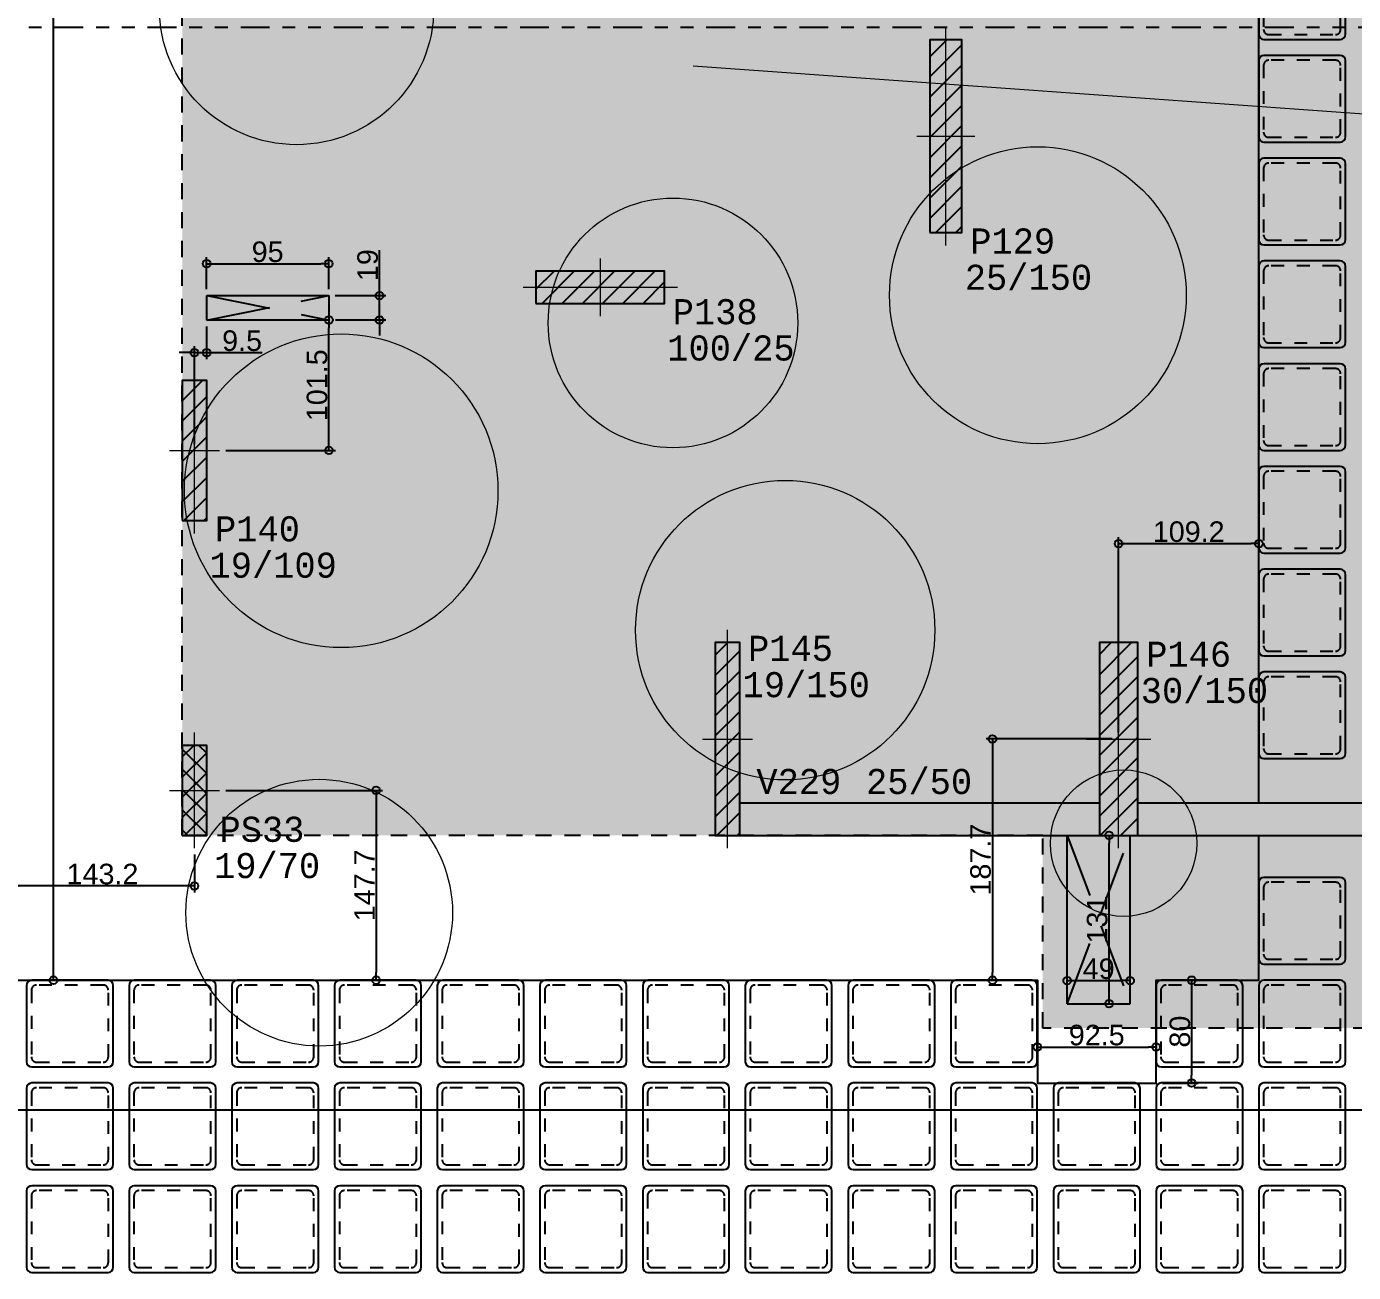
# Model space of a CAD drawing. Header units: millimetres. Extents: x -967 to 563, y -1588 to 506.
# Drawn here: x 42.95 to 53.28, y -255.88 to -246.19 of the extents above; entities that cross this region are included whole.
import ezdxf

# ---------------------------------------------------------------- set-up
doc = ezdxf.new("R2010")
doc.units = ezdxf.units.MM
for name, pattern in [('347-XXXX-ARQ-BASE-019-TÉRREO$0$HIDDEN2', [0.1875, 0.125, -0.0625]), ('CYPE_RAYAPUNTOPUNTO', [0.45, 0.225, -0.075, 0, -0.075, 0, -0.075]), ('DASHDOT', [1, 0.5, -0.25, 0, -0.25]), ('ESTILO_TQS_0001', [1, 0.7, -0.3]), ('TRAZO_HUECO', [0.75, 0.5, -0.25])]:
    doc.linetypes.add(name, pattern=pattern)
for name, color, linetype in [('1', 5, 'Continuous'), ('11', 7, 'Continuous'), ('12', 4, 'Continuous'), ('208', 13, 'Continuous'), ('237', 5, 'Continuous'), ('241', 7, 'TRAZO_HUECO'), ('251', 5, 'Continuous'), ('252', 153, 'ESTILO_TQS_0001'), ('3', 2, 'Continuous'), ('347-XXXX-ARQ-BASE-013-IMPLANTAÇÃO$0$_XREF-ARQ', 7, 'Continuous'), ('347-XXXX-ARQ-BASE-019-TÉRREO$0$AR-PRJ', 11, '347-XXXX-ARQ-BASE-019-TÉRREO$0$HIDDEN2'), ('4', 2, 'Continuous'), ('8', 7, 'Continuous'), ('9', 7, 'Continuous'), ('COTAS', 1, 'Continuous'), ('EIXOS', 8, 'DASHDOT')]:
    doc.layers.add(name, color=color, linetype=linetype)
doc.layers.add('PILAR_EIXOS', color=1, linetype='Continuous', lineweight=0)
doc.layers.add('PILAR_HACH', color=4, linetype='Continuous', lineweight=0)
doc.styles.add('ARIAL', font='arial.ttf')
doc.styles.add('TQS_LUCIDA_CONSOLE', font='lucon.TTF')
doc.dimstyles.new('AVILLA 100 2', dxfattribs={"dimtxt": 0.16, "dimasz": 0.06, "dimexe": 0.05, "dimexo": 0.05, "dimgap": 0.01, "dimtad": 3, "dimdec": 1, "dimlfac": 100, "dimzin": 9, "dimdsep": 46, "dimtxsty": 'ARIAL', "dimblk": 'ORIGIN', "dimcen": 1.5, "dimclrd": 10, "dimclre": 10, "dimclrt": 7, "dimadec": 0, "dimazin": 0, "dimtfac": 1, "dimtdec": 1, "dimtmove": 0, "dimatfit": 1, "dimfxl": 1, "dimarcsym": 0})
pattern_1 = [(45, (585.15059, -196.08026), (-0.07857724, 0.07857724), [])]

# ---------------------------------------------------------------- blocks, each defined once
blk = doc.blocks.new('ENCHIMENTO_PISO TERREO')
h = blk.add_hatch(color=9)
h.dxf.hatch_style = 1
h.paths.add_polyline_path([(27.7, 0.14), (27.7, 0.75), (31.15, 0.75), (31.15, 5.14), (24.8495, 5.14), (24.8495, 7.04), (12.06, 7.04), (12.06, 4.64), (4, 4.64), (4, 7.04), (-8.79, 7.04), (-8.7905, 5.14), (-15.09, 5.14), (-15.09, 0.75), (-11.64, 0.75), (-11.64, 0.17), (-11.64, -2.71), (-15.09, -2.71), (-15.09, -9.5), (-8.39, -9.5), (-8.39, -11), (1.35, -11), (1.35, -10.25), (14.71, -10.25), (14.71, -11), (24.45, -11), (24.45, -9.5), (31.15, -9.5), (31.15, -5.11), (27.7, -5.11)])
at = {"layer": '347-XXXX-ARQ-BASE-019-TÉRREO$0$AR-PRJ', "color": 9}
blk.add_lwpolyline([(24.45, -11), (14.71, -11), (14.71, -10.25), (1.35, -10.25), (1.35, -11), (-8.39, -11), (-8.39, -9.5), (-15.09, -9.5), (-15.09, -2.71), (-11.64, -2.71), (-11.64, 0.14)], dxfattribs=at)
blk = doc.blocks.new('_VAONER063700637000750007500')
at = {"layer": '251', "color": 8}
for p, q in [((29.725, 33.725), (-29.725, 33.725)), ((-33.725, 29.725), (-33.725, -29.725)), ((33.725, -29.725), (33.725, 29.725)), ((-29.725, -33.725), (29.725, -33.725))]:
    blk.add_line(p, q, dxfattribs=at)
for centre, start, end in [((-29.725, 29.725), 90, 180), ((29.725, 29.725), 0, 90), ((-29.725, -29.725), 180, 270), ((29.725, -29.725), 270, 0)]:
    blk.add_arc(centre, 4, start, end, dxfattribs=at)
at = {"layer": '252', "color": 8}
for p, q in [((-29.975, 25.975), (-29.975, -25.975)), ((25.975, 29.975), (-25.975, 29.975)), ((29.975, -25.975), (29.975, 25.975)), ((-25.975, -29.975), (25.975, -29.975))]:
    blk.add_line(p, q, dxfattribs=at)
for centre, start, end in [((-25.975, 25.975), 90, 180), ((25.975, 25.975), 0, 90), ((-25.975, -25.975), 180, 270), ((25.975, -25.975), 270, 0)]:
    blk.add_arc(centre, 4, start, end, dxfattribs=at)
blk = doc.blocks.new('NERVURADA TÉRREO 1 MODELO 2 (LO) R0')
at = {"layer": '208', "xscale": 0.01, "yscale": 0.01, "zscale": 0.01}
for p in [(725.058, -759.119), (725.058, -759.918), (725.058, -760.718), (725.058, -761.517), (725.058, -762.317), (725.058, -763.116), (725.058, -763.916), (725.058, -764.715), (725.058, -766.314), (715.464, -767.114), (716.263, -767.114), (717.063, -767.114), (717.862, -767.114), (718.662, -767.114), (719.461, -767.114), (720.261, -767.114), (721.06, -767.114), (721.86, -767.114), (722.659, -767.114), (724.258, -767.114), (725.058, -767.114), (715.464, -767.913), (716.263, -767.913), (717.063, -767.913), (717.862, -767.913), (718.662, -767.913), (719.461, -767.913), (720.261, -767.913), (721.06, -767.913), (721.86, -767.913), (722.659, -767.913), (723.459, -767.913), (724.258, -767.913), (725.058, -767.913), (715.464, -768.713), (716.263, -768.713), (717.063, -768.713), (717.862, -768.713), (718.662, -768.713), (719.461, -768.713), (720.261, -768.713), (721.06, -768.713), (721.86, -768.713), (722.659, -768.713), (723.459, -768.713), (724.258, -768.713), (725.058, -768.713)]:
    blk.add_blockref('_VAONER063700637000750007500', p, dxfattribs=at)
blk = doc.blocks.new('Eixos do pilar')
at = {"layer": 'PILAR_EIXOS'}
for p, q in [((0, -0.5), (0, 0.5)), ((-0.5, 0), (0.5, 0))]:
    blk.add_line(p, q, dxfattribs=at)
blk = doc.blocks.new('EIXOS DE OBRA TERREO1')
at = {"layer": 'EIXOS', "linetype": 'CYPE_RAYAPUNTOPUNTO'}
blk.add_line((699.3939, -159.3597), (774.5346, -159.3597), dxfattribs=at)
blk = doc.blocks.new('_Origin')
at = {"color": 0, "linetype": 'ByBlock', "lineweight": -2}
blk.add_line((0, 0), (-1, 0), dxfattribs=at)
blk.add_circle((0, 0), 0.5, dxfattribs=at)
blk = doc.blocks.new('*D459')
at = {"layer": 'COTAS', "color": 10, "linetype": 'ByBlock', "lineweight": -2, "transparency": 16777216}
for p, q in [((825.609, -597.82), (825.609, -598.114)), ((825.549, -598.064), (824.237, -598.064))]:
    blk.add_line(p, q, dxfattribs=at)
at = {"layer": 'Defpoints', "color": 0, "linetype": 'ByBlock', "transparency": 16777216}
for p in [(825.609, -597.77), (824.177, -598.064), (824.177, -598.064)]:
    blk.add_point(p, dxfattribs=at)
at = {"layer": 'COTAS', "color": 10, "linetype": 'ByBlock', "lineweight": -2, "transparency": 16777216, "xscale": 0.06, "yscale": 0.06, "zscale": 0.06, "rotation": 180}
blk.add_blockref('_Origin', (824.177, -598.064), dxfattribs=at)
at = {"layer": 'COTAS', "color": 10, "linetype": 'ByBlock', "lineweight": -2, "transparency": 16777216, "xscale": 0.06, "yscale": 0.06, "zscale": 0.06}
blk.add_blockref('_Origin', (825.609, -598.064), dxfattribs=at)
at = {"layer": 'COTAS', "color": 7, "linetype": 'ByBlock', "transparency": 16777216, "insert": (824.893, -597.972), "char_height": 0.16, "attachment_point": 5, "style": 'ARIAL'}
blk.add_mtext('143.2', dxfattribs=at)
blk = doc.blocks.new('*D460')
at = {"layer": 'COTAS', "color": 10, "linetype": 'ByBlock', "lineweight": -2, "transparency": 16777216}
for p, q in [((832.804, -596.87), (832.804, -595.35)), ((832.864, -595.4), (833.836, -595.4))]:
    blk.add_line(p, q, dxfattribs=at)
at = {"layer": 'Defpoints', "color": 0, "linetype": 'ByBlock', "transparency": 16777216}
for p in [(833.896, -595.4), (833.896, -595.4), (832.804, -596.92)]:
    blk.add_point(p, dxfattribs=at)
at = {"layer": 'COTAS', "color": 10, "linetype": 'ByBlock', "lineweight": -2, "transparency": 16777216, "xscale": 0.06, "yscale": 0.06, "zscale": 0.06, "rotation": 180}
blk.add_blockref('_Origin', (832.804, -595.4), dxfattribs=at)
at = {"layer": 'COTAS', "color": 10, "linetype": 'ByBlock', "lineweight": -2, "transparency": 16777216, "xscale": 0.06, "yscale": 0.06, "zscale": 0.06}
blk.add_blockref('_Origin', (833.896, -595.4), dxfattribs=at)
at = {"layer": 'COTAS', "color": 7, "linetype": 'ByBlock', "transparency": 16777216, "insert": (833.35, -595.308), "char_height": 0.16, "attachment_point": 5, "style": 'ARIAL'}
blk.add_mtext('109.2', dxfattribs=at)
blk = doc.blocks.new('*D461')
at = {"layer": 'COTAS', "color": 10, "linetype": 'ByBlock', "lineweight": -2, "transparency": 16777216}
for p, q in [((825.854, -597.32), (827.073, -597.32)), ((827.023, -597.38), (827.023, -598.737))]:
    blk.add_line(p, q, dxfattribs=at)
at = {"layer": 'Defpoints', "color": 0, "linetype": 'ByBlock', "transparency": 16777216}
for p in [(825.804, -597.32), (827.023, -598.797), (827.023, -598.797)]:
    blk.add_point(p, dxfattribs=at)
at = {"layer": 'COTAS', "color": 10, "linetype": 'ByBlock', "lineweight": -2, "transparency": 16777216, "xscale": 0.06, "yscale": 0.06, "zscale": 0.06}
for p, rotation in [((827.023, -597.32), 90), ((827.023, -598.797), 270)]:
    blk.add_blockref('_Origin', p, dxfattribs=dict(at, rotation=rotation))
at = {"layer": 'COTAS', "color": 7, "linetype": 'ByBlock', "transparency": 16777216, "insert": (826.933, -598.059), "char_height": 0.16, "attachment_point": 5, "rotation": 90, "style": 'ARIAL'}
blk.add_mtext('147.7', dxfattribs=at)
blk = doc.blocks.new('*D462')
at = {"layer": 'COTAS', "color": 10, "linetype": 'ByBlock', "lineweight": -2, "transparency": 16777216}
for p, q in [((832.754, -596.92), (831.772, -596.92)), ((831.822, -596.98), (831.822, -598.737))]:
    blk.add_line(p, q, dxfattribs=at)
at = {"layer": 'Defpoints', "color": 0, "linetype": 'ByBlock', "transparency": 16777216}
for p in [(832.804, -596.92), (831.822, -598.797), (831.822, -598.797)]:
    blk.add_point(p, dxfattribs=at)
at = {"layer": 'COTAS', "color": 10, "linetype": 'ByBlock', "lineweight": -2, "transparency": 16777216, "xscale": 0.06, "yscale": 0.06, "zscale": 0.06}
for p, rotation in [((831.822, -596.92), 90), ((831.822, -598.797), 270)]:
    blk.add_blockref('_Origin', p, dxfattribs=dict(at, rotation=rotation))
at = {"layer": 'COTAS', "color": 7, "linetype": 'ByBlock', "transparency": 16777216, "insert": (831.73, -597.859), "char_height": 0.16, "attachment_point": 5, "rotation": 90, "style": 'ARIAL'}
blk.add_mtext('187.7', dxfattribs=at)
blk = doc.blocks.new('*D463')
at = {"layer": 'COTAS', "color": 10, "linetype": 'ByBlock', "lineweight": -2, "transparency": 16777216}
blk.add_line((824.512, -598.737), (824.512, -581.943), dxfattribs=at)
at = {"layer": 'Defpoints', "color": 0, "linetype": 'ByBlock', "transparency": 16777216}
for p in [(824.512, -581.883), (824.512, -581.883), (824.512, -598.797)]:
    blk.add_point(p, dxfattribs=at)
at = {"layer": 'COTAS', "color": 10, "linetype": 'ByBlock', "lineweight": -2, "transparency": 16777216, "xscale": 0.06, "yscale": 0.06, "zscale": 0.06}
for p, rotation in [((824.512, -581.883), 90), ((824.512, -598.797), 270)]:
    blk.add_blockref('_Origin', p, dxfattribs=dict(at, rotation=rotation))
at = {"layer": 'COTAS', "color": 7, "linetype": 'ByBlock', "transparency": 16777216, "insert": (824.421, -590.34), "char_height": 0.16, "attachment_point": 5, "rotation": 90, "style": 'ARIAL'}
blk.add_mtext('1691.5', dxfattribs=at)
blk = doc.blocks.new('*D780')
at = {"layer": 'COTAS', "color": 10, "linetype": 'ByBlock', "lineweight": -2, "transparency": 16777216}
blk.add_line((820.942, -599.805), (875.954, -599.805), dxfattribs=at)
at = {"layer": 'Defpoints', "color": 0, "linetype": 'ByBlock', "transparency": 16777216}
for p in [(820.882, -599.805), (876.014, -599.805), (876.014, -599.805)]:
    blk.add_point(p, dxfattribs=at)
at = {"layer": 'COTAS', "color": 10, "linetype": 'ByBlock', "lineweight": -2, "transparency": 16777216, "xscale": 0.06, "yscale": 0.06, "zscale": 0.06, "rotation": 180}
blk.add_blockref('_Origin', (820.882, -599.805), dxfattribs=at)
at = {"layer": 'COTAS', "color": 10, "linetype": 'ByBlock', "lineweight": -2, "transparency": 16777216, "xscale": 0.06, "yscale": 0.06, "zscale": 0.06}
blk.add_blockref('_Origin', (876.014, -599.805), dxfattribs=at)
at = {"layer": 'COTAS', "color": 7, "linetype": 'ByBlock', "transparency": 16777216, "insert": (848.448, -599.713), "char_height": 0.16, "attachment_point": 5, "style": 'ARIAL'}
blk.add_mtext('5513.2', dxfattribs=at)
blk = doc.blocks.new('*D837')
at = {"layer": 'COTAS', "color": 10, "linetype": 'ByBlock', "lineweight": -2, "transparency": 16777216}
blk.add_line((832.232, -599.317), (833.036, -599.317), dxfattribs=at)
at = {"layer": 'Defpoints', "color": 0, "linetype": 'ByBlock', "transparency": 16777216}
for p in [(832.172, -599.317), (833.096, -599.317), (833.096, -599.317)]:
    blk.add_point(p, dxfattribs=at)
at = {"layer": 'COTAS', "color": 10, "linetype": 'ByBlock', "lineweight": -2, "transparency": 16777216, "xscale": 0.06, "yscale": 0.06, "zscale": 0.06, "rotation": 180}
blk.add_blockref('_Origin', (832.172, -599.317), dxfattribs=at)
at = {"layer": 'COTAS', "color": 10, "linetype": 'ByBlock', "lineweight": -2, "transparency": 16777216, "xscale": 0.06, "yscale": 0.06, "zscale": 0.06}
blk.add_blockref('_Origin', (833.096, -599.317), dxfattribs=at)
at = {"layer": 'COTAS', "color": 7, "linetype": 'ByBlock', "transparency": 16777216, "insert": (832.634, -599.225), "char_height": 0.16, "attachment_point": 5, "style": 'ARIAL'}
blk.add_mtext('92.5', dxfattribs=at)
blk = doc.blocks.new('*D838')
at = {"layer": 'COTAS', "color": 10, "linetype": 'ByBlock', "lineweight": -2, "transparency": 16777216}
for p, q in [((833.146, -598.797), (833.423, -598.797)), ((833.373, -598.857), (833.373, -599.537)), ((833.146, -599.597), (833.423, -599.597))]:
    blk.add_line(p, q, dxfattribs=at)
at = {"layer": 'Defpoints', "color": 0, "linetype": 'ByBlock', "transparency": 16777216}
for p in [(833.096, -598.797), (833.096, -599.597), (833.373, -599.597)]:
    blk.add_point(p, dxfattribs=at)
at = {"layer": 'COTAS', "color": 10, "linetype": 'ByBlock', "lineweight": -2, "transparency": 16777216, "xscale": 0.06, "yscale": 0.06, "zscale": 0.06}
for p, rotation in [((833.373, -598.797), 90), ((833.373, -599.597), 270)]:
    blk.add_blockref('_Origin', p, dxfattribs=dict(at, rotation=rotation))
at = {"layer": 'COTAS', "color": 7, "linetype": 'ByBlock', "transparency": 16777216, "insert": (833.282, -599.197), "char_height": 0.16, "attachment_point": 5, "rotation": 90, "style": 'ARIAL'}
blk.add_mtext('80', dxfattribs=at)
blk = doc.blocks.new('*D839')
at = {"layer": 'COTAS', "color": 10, "linetype": 'ByBlock', "lineweight": -2, "transparency": 16777216}
blk.add_line((832.73, -598.92), (832.73, -597.73), dxfattribs=at)
at = {"layer": 'Defpoints', "color": 0, "linetype": 'ByBlock', "transparency": 16777216}
for p in [(832.73, -597.67), (832.73, -597.67), (832.73, -598.98)]:
    blk.add_point(p, dxfattribs=at)
at = {"layer": 'COTAS', "color": 10, "linetype": 'ByBlock', "lineweight": -2, "transparency": 16777216, "xscale": 0.06, "yscale": 0.06, "zscale": 0.06}
for p, rotation in [((832.73, -597.67), 90), ((832.73, -598.98), 270)]:
    blk.add_blockref('_Origin', p, dxfattribs=dict(at, rotation=rotation))
at = {"layer": 'COTAS', "color": 7, "linetype": 'ByBlock', "transparency": 16777216, "insert": (832.638, -598.325), "char_height": 0.16, "attachment_point": 5, "rotation": 90, "style": 'ARIAL'}
blk.add_mtext('131', dxfattribs=at)
blk = doc.blocks.new('*D840')
at = {"layer": 'COTAS', "color": 10, "linetype": 'ByBlock', "lineweight": -2, "transparency": 16777216}
blk.add_line((832.464, -598.8), (832.834, -598.8), dxfattribs=at)
at = {"layer": 'Defpoints', "color": 0, "linetype": 'ByBlock', "transparency": 16777216}
for p in [(832.404, -598.8), (832.894, -598.8), (832.894, -598.8)]:
    blk.add_point(p, dxfattribs=at)
at = {"layer": 'COTAS', "color": 10, "linetype": 'ByBlock', "lineweight": -2, "transparency": 16777216, "xscale": 0.06, "yscale": 0.06, "zscale": 0.06, "rotation": 180}
blk.add_blockref('_Origin', (832.404, -598.8), dxfattribs=at)
at = {"layer": 'COTAS', "color": 10, "linetype": 'ByBlock', "lineweight": -2, "transparency": 16777216, "xscale": 0.06, "yscale": 0.06, "zscale": 0.06}
blk.add_blockref('_Origin', (832.894, -598.8), dxfattribs=at)
at = {"layer": 'COTAS', "color": 7, "linetype": 'ByBlock', "transparency": 16777216, "insert": (832.649, -598.709), "char_height": 0.16, "attachment_point": 5, "style": 'ARIAL'}
blk.add_mtext('49', dxfattribs=at)
blk = doc.blocks.new('*D846')
at = {"layer": 'COTAS', "color": 10, "linetype": 'ByBlock', "lineweight": -2, "transparency": 16777216}
for p, q in [((825.704, -593.42), (825.704, -593.172)), ((826.654, -593.42), (826.654, -593.172)), ((825.764, -593.222), (826.594, -593.222))]:
    blk.add_line(p, q, dxfattribs=at)
at = {"layer": 'Defpoints', "color": 0, "linetype": 'ByBlock', "transparency": 16777216}
for p in [(826.654, -593.222), (825.704, -593.47), (826.654, -593.47)]:
    blk.add_point(p, dxfattribs=at)
at = {"layer": 'COTAS', "color": 10, "linetype": 'ByBlock', "lineweight": -2, "transparency": 16777216, "xscale": 0.06, "yscale": 0.06, "zscale": 0.06, "rotation": 180}
blk.add_blockref('_Origin', (825.704, -593.222), dxfattribs=at)
at = {"layer": 'COTAS', "color": 10, "linetype": 'ByBlock', "lineweight": -2, "transparency": 16777216, "xscale": 0.06, "yscale": 0.06, "zscale": 0.06}
blk.add_blockref('_Origin', (826.654, -593.222), dxfattribs=at)
at = {"layer": 'COTAS', "color": 7, "linetype": 'ByBlock', "transparency": 16777216, "insert": (826.179, -593.13), "char_height": 0.16, "attachment_point": 5, "style": 'ARIAL'}
blk.add_mtext('95', dxfattribs=at)
blk = doc.blocks.new('*D847')
at = {"layer": 'COTAS', "color": 10, "linetype": 'ByBlock', "lineweight": -2, "transparency": 16777216}
for p, q in [((827.05, -593.41), (827.05, -593.116)), ((826.704, -593.47), (827.1, -593.47)), ((827.05, -593.66), (827.05, -593.47)), ((826.706, -593.66), (827.1, -593.66)), ((827.05, -593.72), (827.05, -593.78))]:
    blk.add_line(p, q, dxfattribs=at)
at = {"layer": 'Defpoints', "color": 0, "linetype": 'ByBlock', "transparency": 16777216}
for p in [(826.654, -593.47), (827.05, -593.47), (826.656, -593.66)]:
    blk.add_point(p, dxfattribs=at)
at = {"layer": 'COTAS', "color": 10, "linetype": 'ByBlock', "lineweight": -2, "transparency": 16777216, "xscale": 0.06, "yscale": 0.06, "zscale": 0.06}
for p, rotation in [((827.05, -593.47), 270), ((827.05, -593.66), 90)]:
    blk.add_blockref('_Origin', p, dxfattribs=dict(at, rotation=rotation))
at = {"layer": 'COTAS', "color": 7, "linetype": 'ByBlock', "transparency": 16777216, "insert": (826.958, -593.233), "char_height": 0.16, "attachment_point": 5, "rotation": 90, "style": 'ARIAL'}
blk.add_mtext('19', dxfattribs=at)
blk = doc.blocks.new('*D848')
at = {"layer": 'COTAS', "color": 10, "linetype": 'ByBlock', "lineweight": -2, "transparency": 16777216}
for p, q in [((826.656, -594.615), (826.656, -593.72)), ((825.854, -594.675), (826.706, -594.675))]:
    blk.add_line(p, q, dxfattribs=at)
at = {"layer": 'Defpoints', "color": 0, "linetype": 'ByBlock', "transparency": 16777216}
for p in [(826.656, -593.66), (826.656, -593.66), (825.804, -594.675)]:
    blk.add_point(p, dxfattribs=at)
at = {"layer": 'COTAS', "color": 10, "linetype": 'ByBlock', "lineweight": -2, "transparency": 16777216, "xscale": 0.06, "yscale": 0.06, "zscale": 0.06}
for p, rotation in [((826.656, -593.66), 90), ((826.656, -594.675), 270)]:
    blk.add_blockref('_Origin', p, dxfattribs=dict(at, rotation=rotation))
at = {"layer": 'COTAS', "color": 7, "linetype": 'ByBlock', "transparency": 16777216, "insert": (826.564, -594.168), "char_height": 0.16, "attachment_point": 5, "rotation": 90, "style": 'ARIAL'}
blk.add_mtext('101.5', dxfattribs=at)
blk = doc.blocks.new('*D849')
at = {"layer": 'COTAS', "color": 10, "linetype": 'ByBlock', "lineweight": -2, "transparency": 16777216}
for p, q in [((825.704, -593.71), (825.704, -593.964)), ((825.549, -593.914), (825.489, -593.914)), ((825.609, -594.625), (825.609, -593.864)), ((825.609, -593.914), (825.704, -593.914)), ((825.764, -593.914), (826.137, -593.914))]:
    blk.add_line(p, q, dxfattribs=at)
at = {"layer": 'Defpoints', "color": 0, "linetype": 'ByBlock', "transparency": 16777216}
for p in [(825.704, -593.66), (825.704, -593.914), (825.609, -594.675)]:
    blk.add_point(p, dxfattribs=at)
at = {"layer": 'COTAS', "color": 10, "linetype": 'ByBlock', "lineweight": -2, "transparency": 16777216, "xscale": 0.06, "yscale": 0.06, "zscale": 0.06}
blk.add_blockref('_Origin', (825.609, -593.914), dxfattribs=at)
at = {"layer": 'COTAS', "color": 10, "linetype": 'ByBlock', "lineweight": -2, "transparency": 16777216, "xscale": 0.06, "yscale": 0.06, "zscale": 0.06, "rotation": 180}
blk.add_blockref('_Origin', (825.704, -593.914), dxfattribs=at)
at = {"layer": 'COTAS', "color": 7, "linetype": 'ByBlock', "transparency": 16777216, "insert": (825.98, -593.822), "char_height": 0.16, "attachment_point": 5, "style": 'ARIAL'}
blk.add_mtext('9.5', dxfattribs=at)
blk = doc.blocks.new('COTAS TÉRREO (LO) R0')
at = {"layer": 'COTAS', "linetype": 'ByBlock'}
for base, p1, p2, picture, middle in [((824.5123221771, -581.8828861131), (824.5123221771, -598.7973861131), (824.5123221771, -581.8828861131), '*D463', (824.5123221771, -590.3401361131)), ((831.8216, -598.7974), (832.8042, -596.9204), (831.8216, -598.7974), '*D462', (831.8216, -597.8589))]:
    dim = blk.add_linear_dim(base=base, p1=p1, p2=p2, angle=90, dimstyle='AVILLA 100 2', dxfattribs=at)
    dim.commit()
    dim.dimension.update_dxf_attribs({"geometry": picture, "text_midpoint": middle, "dimtype": 128})
for base, p1, p2, picture, middle in [((826.6542, -593.2217), (825.7042, -593.4704), (826.6542, -593.4704), '*D846', (826.1792, -593.13)), ((825.7042, -593.9138), (825.6092, -594.6754), (825.7042, -593.6604), '*D849', (825.9805, -593.8221)), ((833.895744804, -595.399934225), (832.804244801, -596.920386113), (833.895744804, -595.399934225), '*D460', (833.349994803, -595.308242547)), ((824.176744804, -598.063751305), (825.609244801, -597.770386113), (824.176744804, -598.063751305), '*D459', (824.892994803, -597.972005057)), ((832.8942, -598.8002), (832.4042, -598.8002), (832.8942, -598.8002), '*D840', (832.6492, -598.7085)), ((833.0962448012, -599.316830624), (832.1717448012, -599.316830624), (833.0962448012, -599.316830624), '*D837', (832.6339948012, -599.2251389459)), ((876.0142, -599.8051), (820.882, -599.8051), (876.0142, -599.8051), '*D780', (848.4481, -599.7133))]:
    dim = blk.add_linear_dim(base=base, p1=p1, p2=p2, dimstyle='AVILLA 100 2', dxfattribs=at)
    dim.commit()
    dim.dimension.update_dxf_attribs({"geometry": picture, "text_midpoint": middle})
for base, p1, p2, picture, middle in [((827.0495, -593.4704), (826.6556, -593.6604), (826.6542, -593.4704), '*D847', (826.9579, -593.2332)), ((826.6556, -593.6604), (825.8042, -594.6754), (826.6556, -593.6604), '*D848', (826.5639, -594.1679)), ((827.0229, -598.7974), (825.8042, -597.3204), (827.0229, -598.7974), '*D461', (826.9326, -598.0589)), ((832.7301, -597.6704), (832.7301, -598.9804), (832.7301, -597.6704), '*D839', (832.6384, -598.3254)), ((833.3734689096, -599.5968861132), (833.0962448012, -598.7973861132), (833.0962448012, -599.5968861132), '*D838', (833.2817772315, -599.1971361132))]:
    dim = blk.add_linear_dim(base=base, p1=p1, p2=p2, angle=90, dimstyle='AVILLA 100 2', dxfattribs=at)
    dim.commit()
    dim.dimension.update_dxf_attribs({"geometry": picture, "text_midpoint": middle})

msp = doc.modelspace()

# ---------------------------------------------------------------- hatches: boundary and pattern name
at = {"linetype": 'ByBlock'}
h = msp.add_hatch(dxfattribs=at)
h.set_pattern_fill('ANSI31', color=4, scale=0.035)
h.set_pattern_definition(pattern_1)
h.paths.add_polyline_path([(49.9857, -247.7921), (50.2357, -247.7921), (50.2357, -246.2921), (49.9857, -246.2921)])
h = msp.add_hatch(dxfattribs=at)
h.set_pattern_fill('ANSI31', color=4, scale=0.035)
h.set_pattern_definition(pattern_1)
h.paths.add_polyline_path([(46.9193, -248.3421), (47.9193, -248.3421), (47.9193, -248.0921), (46.9193, -248.0921)])
h = msp.add_hatch(dxfattribs=at)
h.set_pattern_fill('ANSI31', color=4, scale=0.035)
h.set_pattern_definition(pattern_1)
h.paths.add_polyline_path([(44.1657, -250.0321), (44.3557, -250.0321), (44.3557, -248.9421), (44.1657, -248.9421)])
h = msp.add_hatch(dxfattribs=at)
h.set_pattern_fill('ANSI31', color=4, scale=0.035)
h.set_pattern_definition(pattern_1)
h.paths.add_polyline_path([(48.3157, -252.4821), (48.5057, -252.4821), (48.5057, -250.9821), (48.3157, -250.9821)])
h = msp.add_hatch(dxfattribs=at)
h.set_pattern_fill('ANSI31', color=4, scale=0.035)
h.set_pattern_definition(pattern_1)
h.paths.add_polyline_path([(51.3057, -252.4821), (51.6057, -252.4821), (51.6057, -250.9821), (51.3057, -250.9821)])
h = msp.add_hatch(dxfattribs=at)
h.set_pattern_fill('ANSI37', color=4, scale=0.035)
h.set_pattern_definition([(45, (685.15059, -106.08026), (-0.078577241, 0.078577241), []), (135, (685.15059, -106.08026), (-0.078577241, -0.078577241), [])])
h.paths.add_polyline_path([(44.1657, -252.4821), (44.3557, -252.4821), (44.3557, -251.7821), (44.1657, -251.7821)])

# ---------------------------------------------------------------- linework, layer by layer
at = {"layer": '1'}
for points in [[(52.5472, -252.2319), (52.5472, -243.0321)], [(51.3057, -252.2319), (48.5057, -252.2319)], [(55.9107, -252.2319), (51.6057, -252.2319)], [(42.8282, -253.6091), (50.8232, -253.6091), (50.8232, -254.4086), (51.7477, -254.4086), (51.7477, -253.6091), (52.5472, -253.6091), (52.5472, -252.4819)], [(48.5057, -252.4819), (51.3057, -252.4819)], [(51.6057, -252.4819), (55.9107, -252.4819)]]:
    msp.add_lwpolyline(points, dxfattribs=at)
at = {"layer": '237'}
for p, q in [((44.3557, -248.2821), (45.3057, -248.2821)), ((44.3557, -248.4721), (44.3557, -248.2821)), ((45.3057, -248.2821), (45.3057, -248.4721)), ((45.3057, -248.4721), (44.3557, -248.4721)), ((51.0557, -253.7921), (51.0557, -252.4821)), ((51.5457, -253.7921), (51.5457, -252.4821)), ((51.0557, -253.7921), (51.5457, -253.7921))]:
    msp.add_line(p, q, dxfattribs=at)
at = {"layer": '241'}
for p, q in [((44.3557, -248.4721), (45.3057, -248.2821)), ((44.3557, -248.2821), (45.3057, -248.4721)), ((51.0557, -253.7921), (51.5456, -252.4821)), ((51.0558, -252.4821), (51.5457, -253.7921))]:
    msp.add_line(p, q, dxfattribs=at)
at = {"layer": '3'}
for points in [[(49.9857, -247.7921), (50.2357, -247.7921), (50.2357, -246.2921), (49.9857, -246.2921), (49.9857, -247.7921)], [(46.9193, -248.3421), (47.9193, -248.3421), (47.9193, -248.0921), (46.9193, -248.0921), (46.9193, -248.3421)], [(44.1657, -250.0321), (44.3557, -250.0321), (44.3557, -248.9421), (44.1657, -248.9421), (44.1657, -250.0321)], [(48.3157, -252.4821), (48.5057, -252.4821), (48.5057, -250.9821), (48.3157, -250.9821), (48.3157, -252.4821)], [(51.3057, -252.4821), (51.6057, -252.4821), (51.6057, -250.9821), (51.3057, -250.9821), (51.3057, -252.4821)]]:
    msp.add_lwpolyline(points, dxfattribs=at)
at = {"layer": '4'}
msp.add_lwpolyline([(44.1657, -252.4821), (44.3557, -252.4821), (44.3557, -251.7821), (44.1657, -251.7821), (44.1657, -252.4821)], dxfattribs=at)
at = {"layer": 'PILAR_HACH', "color": 2}
msp.add_line((59.1157, -247.2821), (48.1439, -246.4955), dxfattribs=at)
for centre, radius in [((45.0555, -246.0392), 1.0686), ((50.8272, -248.279), 1.1551), ((47.986, -248.4945), 0.9715), ((45.4032, -249.8003), 1.2206), ((48.8598, -250.885), 1.1649), ((45.2321, -253.0834), 1.0377)]:
    msp.add_circle(centre, radius, dxfattribs=at)
at = {"layer": 'PILAR_HACH', "color": 6}
msp.add_circle((51.4943, -252.5426), 0.5699, dxfattribs=at)

# ---------------------------------------------------------------- block references
at = {"color": 9, "linetype": 'ByBlock'}
msp.add_blockref('EIXOS DE OBRA TERREO1', (-672.1735, -86.8324), dxfattribs=at)
at = {"layer": '347-XXXX-ARQ-BASE-013-IMPLANTAÇÃO$0$_XREF-ARQ'}
msp.add_blockref('ENCHIMENTO_PISO TERREO', (59.2557, -242.9819), dxfattribs=at)
at = {"layer": 'COTAS', "color": 6, "linetype": 'ByBlock'}
msp.add_blockref('COTAS TÉRREO (LO) R0', (-781.3485, 345.1883), dxfattribs=at)
at = {"layer": 'COTAS', "color": 40, "linetype": 'ByBlock', "true_color": 0xf8d731}
msp.add_blockref('NERVURADA TÉRREO 1 MODELO 2 (LO) R0', (-672.1735, 513.1676), dxfattribs=at)
at = {"layer": 'PILAR_EIXOS'}
for p, xscale, yscale in [((50.1107, -247.0421), 0.45, 1.7), ((47.4207, -248.2171), 1.2, 0.45), ((44.2607, -249.4871), 0.39, 1.29), ((48.4107, -251.7321), 0.39, 1.7), ((51.4557, -251.7321), 0.5, 1.7), ((44.2607, -252.1321), 0.39, 0.9)]:
    msp.add_blockref('Eixos do pilar', p, dxfattribs=dict(at, xscale=xscale, yscale=yscale))

# ---------------------------------------------------------------- texts
at = {"layer": '11', "linetype": 'Continuous', "style": 'TQS_LUCIDA_CONSOLE'}
msp.add_text('25/50', height=0.195, dxfattribs=at).set_placement((49.4892, -252.16))
at = {"layer": '12', "linetype": 'Continuous', "style": 'TQS_LUCIDA_CONSOLE'}
for s, p in [('25/150', (50.2582, -248.237)), ('100/25', (47.9418, -248.787)), ('19/109', (44.3782, -250.477)), ('19/150', (48.5282, -251.4065)), ('30/150', (51.6282, -251.4521)), ('19/70', (44.4132, -252.8145))]:
    msp.add_text(s, height=0.195, dxfattribs=at).set_placement(p)
at = {"layer": '8', "linetype": 'Continuous', "style": 'TQS_LUCIDA_CONSOLE'}
msp.add_text('V229', height=0.195, dxfattribs=at).set_placement((48.6357, -252.1599))
at = {"layer": '9', "linetype": 'Continuous', "style": 'TQS_LUCIDA_CONSOLE'}
for s, p in [('P129', (50.3007, -247.9546)), ('P138', (47.9843, -248.5046)), ('P140', (44.4207, -250.1946)), ('P145', (48.5707, -251.1242)), ('P146', (51.6707, -251.1698)), ('PS33', (44.4557, -252.5321))]:
    msp.add_text(s, height=0.195, dxfattribs=at).set_placement(p)

doc.saveas('drawing.dxf')
